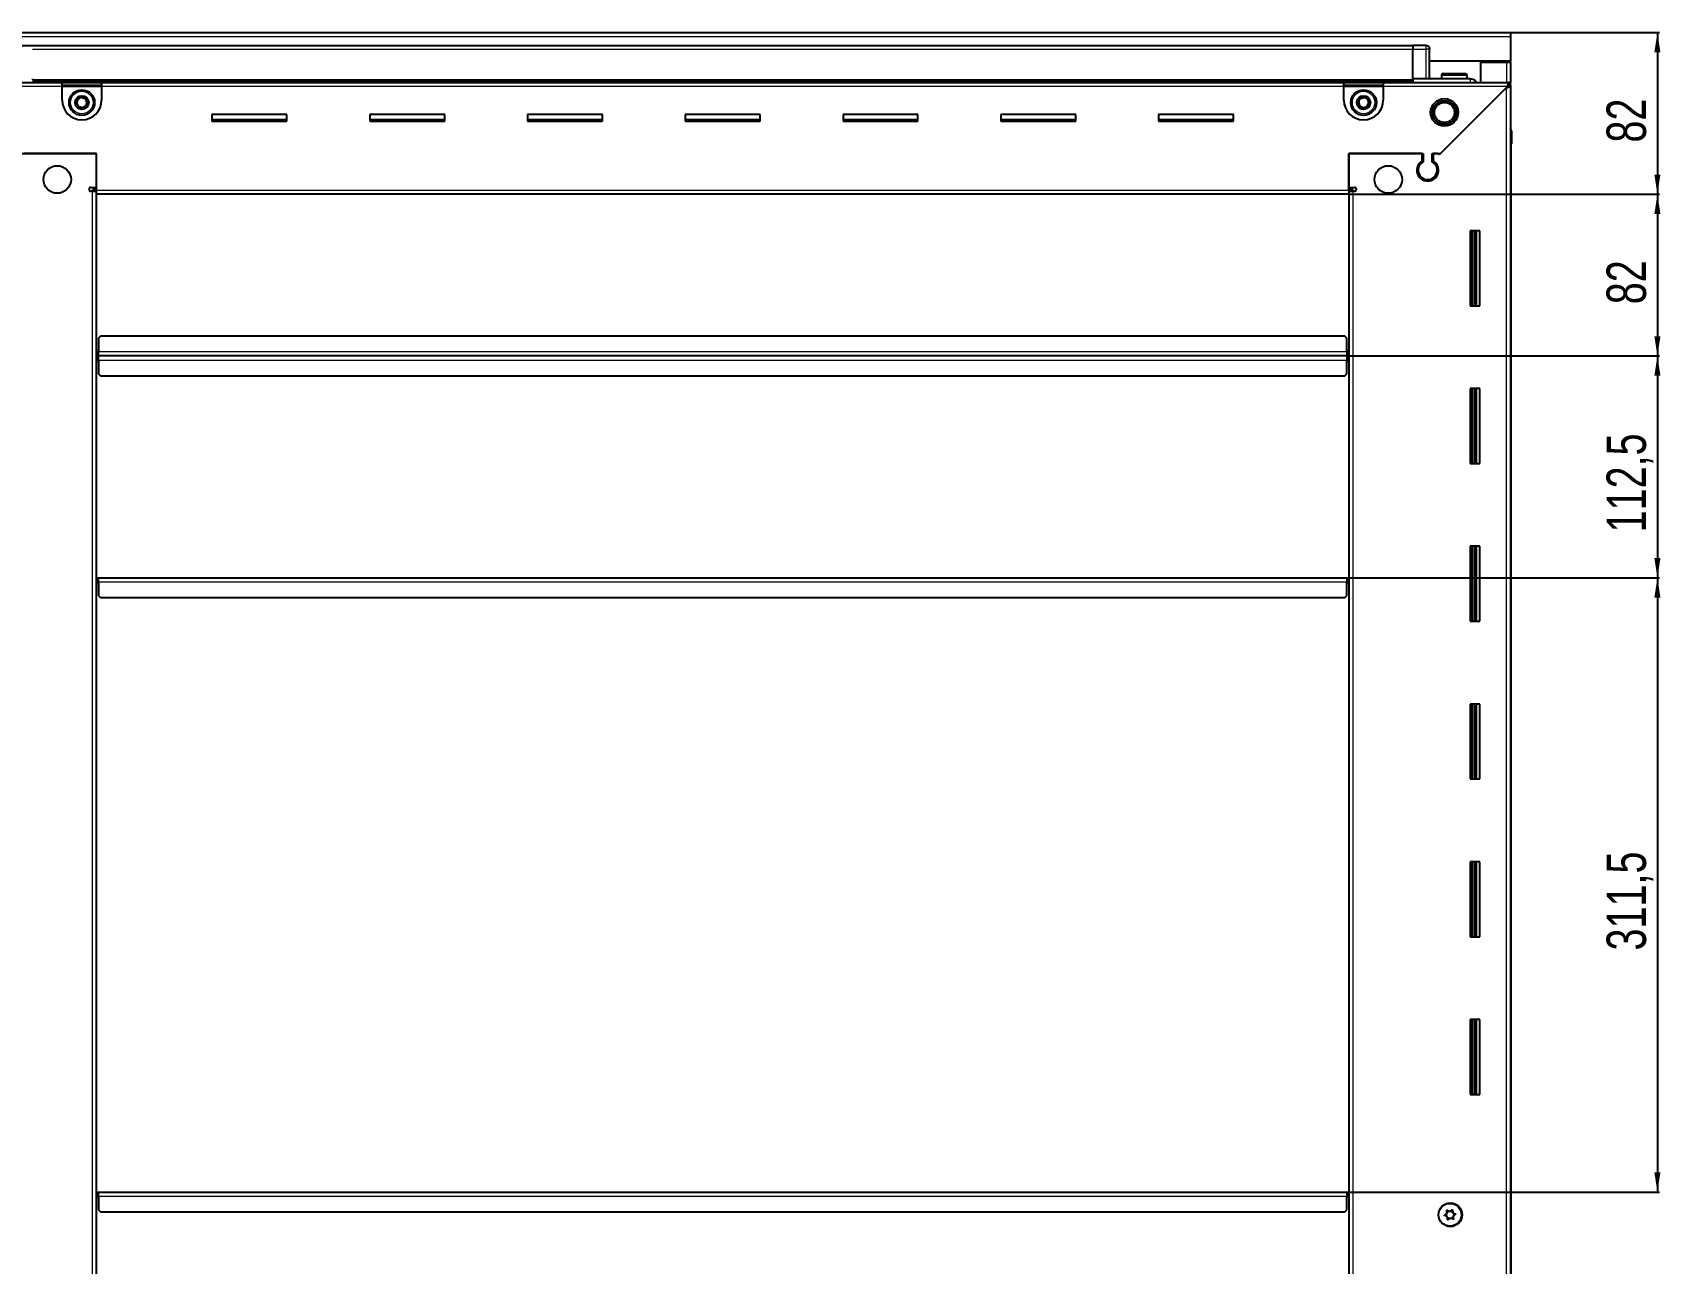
# Model space of a CAD drawing. Header units: millimetres. Extents: x 775 to 3162, y 464 to 2248.
# Drawn here: x 2337 to 3162, y 1469 to 2093 of the extents above; entities that cross this region are included whole.
import ezdxf

# ---------------------------------------------------------------- set-up
doc = ezdxf.new("R2010")
doc.units = ezdxf.units.MM
doc.layers.add('FORMAT', color=7, linetype='Continuous')
doc.styles.add('SLDTEXTSTYLE0', font='TXT', dxfattribs={"width": 0.75})
doc.dimstyles.new('SLDDIMSTYLE0', dxfattribs={"dimtxt": 20, "dimasz": 10, "dimexe": 0, "dimexo": 0.0625, "dimgap": 5, "dimtad": 2, "dimdec": 1, "dimrnd": 1e-09, "dimzin": 12, "dimdsep": 46, "dimtxsty": 'SLDTEXTSTYLE0', "dimsah": 1, "dimcen": 0.09, "dimadec": 0, "dimazin": 3, "dimtfac": 1, "dimtofl": 0, "dimtmove": 0, "dimatfit": 3, "dimfxl": 0, "dimfrac": 2, "dimtolj": 1, "dimtzin": 12, "dimarcsym": 0})

# ---------------------------------------------------------------- blocks, each defined once
blk = doc.blocks.new('_D_6')
at = {"layer": 'FORMAT'}
for p, q in [((3086.21, 2093.43), (3161.7, 2093.43)), ((3160.7, 2093.43), (3160.7, 2011.43)), ((3004.21, 2011.43), (3161.7, 2011.43))]:
    blk.add_line(p, q, dxfattribs=at)
for points in [[(3160.7, 2093.43), (3159.17, 2083.43), (3162.24, 2083.43)], [(3160.7, 2011.43), (3162.24, 2021.43), (3159.17, 2021.43)]]:
    blk.add_solid(points, dxfattribs=at)
at = {"layer": 'FORMAT', "insert": (3134.92, 2037.66), "char_height": 20, "attachment_point": 1, "rotation": 90, "style": 'SLDTEXTSTYLE0'}
blk.add_mtext('82', dxfattribs=at)
blk = doc.blocks.new('_D_7')
at = {"layer": 'FORMAT'}
for p, q in [((3004.21, 2011.43), (3161.7, 2011.43)), ((3160.7, 2011.43), (3160.7, 1929.43)), ((3003.21, 1929.43), (3161.7, 1929.43))]:
    blk.add_line(p, q, dxfattribs=at)
for points in [[(3160.7, 2011.43), (3159.17, 2001.43), (3162.24, 2001.43)], [(3160.7, 1929.43), (3162.24, 1939.43), (3159.17, 1939.43)]]:
    blk.add_solid(points, dxfattribs=at)
at = {"layer": 'FORMAT', "insert": (3134.92, 1955.66), "char_height": 20, "attachment_point": 1, "rotation": 90, "style": 'SLDTEXTSTYLE0'}
blk.add_mtext('82', dxfattribs=at)
blk = doc.blocks.new('_D_8')
at = {"layer": 'FORMAT'}
for p, q in [((3003.21, 1929.43), (3161.7, 1929.43)), ((3160.7, 1929.43), (3160.7, 1816.93)), ((3003.21, 1816.93), (3161.7, 1816.93))]:
    blk.add_line(p, q, dxfattribs=at)
for points in [[(3160.7, 1929.43), (3159.17, 1919.43), (3162.24, 1919.43)], [(3160.7, 1816.93), (3162.24, 1826.93), (3159.17, 1826.93)]]:
    blk.add_solid(points, dxfattribs=at)
at = {"layer": 'FORMAT', "insert": (3134.92, 1839.93), "char_height": 20, "attachment_point": 1, "rotation": 90, "style": 'SLDTEXTSTYLE0'}
blk.add_mtext('112,5', dxfattribs=at)
blk = doc.blocks.new('_D_9')
at = {"layer": 'FORMAT'}
for p, q in [((3003.21, 1816.93), (3161.7, 1816.93)), ((3160.7, 1816.93), (3160.7, 1505.43)), ((3003.21, 1505.43), (3161.7, 1505.43))]:
    blk.add_line(p, q, dxfattribs=at)
for points in [[(3160.7, 1816.93), (3159.17, 1806.93), (3162.24, 1806.93)], [(3160.7, 1505.43), (3162.24, 1515.43), (3159.17, 1515.43)]]:
    blk.add_solid(points, dxfattribs=at)
at = {"layer": 'FORMAT', "insert": (3134.92, 1627.93), "char_height": 20, "attachment_point": 1, "rotation": 90, "style": 'SLDTEXTSTYLE0'}
blk.add_mtext('311,5', dxfattribs=at)

msp = doc.modelspace()

# ---------------------------------------------------------------- linework, layer by layer
at = {"color": 7, "linetype": 'Continuous', "lineweight": 25}
for p, q in [((2287.2, 2093.43), (3086.2, 2093.43)), ((3086.2, 2093.43), (3086.2, 2091.33)), ((3086.2, 2091.33), (3086.2, 2078.93)), ((2330.2, 2086.93), (2336.7, 2086.93)), ((2336.7, 2086.93), (2336.7, 2086.93)), ((3036.7, 2086.78), (2336.7, 2086.78)), ((3036.7, 2086.93), (3036.7, 2086.93)), ((3043.2, 2086.93), (3036.7, 2086.93)), ((3043.2, 2086.93), (3036.7, 2086.93)), ((3036.7, 2086.93), (3036.7, 2084.93)), ((3036.7, 2069.93), (3036.7, 2084.93)), ((3045.2, 2084.93), (3045.2, 2084.93)), ((3045.2, 2069.93), (3045.2, 2084.93)), ((3086.2, 2078.93), (3045.2, 2078.93)), ((3052, 2072.63), (3063.4, 2072.63)), ((3071.2, 2078.43), (3084.1, 2078.43)), ((3071.2, 2068.18), (3071.2, 2078.43)), ((3084.1, 2078.43), (3086.2, 2078.43)), ((3084.7, 2078.43), (3084.7, 2078.93)), ((3086.2, 2078.43), (3086.2, 2078.93)), ((3086.2, 2078.43), (3086.2, 2068.18)), ((2288.2, 2068.18), (2351.7, 2068.18)), ((2336.7, 2069.93), (2336.7, 2069.43)), ((2336.7, 2068.78), (3036.7, 2068.78)), ((2351.7, 2066.08), (2351.7, 2068.18)), ((2351.7, 2068.18), (2371.7, 2068.18)), ((2351.7, 2066.68), (2371.7, 2066.68)), ((2351.7, 2059.18), (2351.7, 2066.08)), ((2371.7, 2068.18), (3001.7, 2068.18)), ((2371.7, 2068.18), (2371.7, 2066.08)), ((2371.7, 2066.08), (2371.7, 2059.18)), ((3001.7, 2066.08), (3001.7, 2068.18)), ((3001.7, 2068.18), (3021.7, 2068.18)), ((3001.7, 2066.68), (3021.7, 2066.68)), ((3001.7, 2059.18), (3001.7, 2066.08)), ((3021.7, 2068.18), (3085.2, 2068.18)), ((3021.7, 2068.18), (3021.7, 2066.08)), ((3021.7, 2066.08), (3021.7, 2059.18)), ((3036.7, 2069.93), (3036.7, 2069.43)), ((3065.7, 2069.93), (3036.7, 2069.93)), ((3084.1, 2065.58), (3050, 2031.48)), ((3050.7, 2032.18), (3084.6, 2066.08)), ((3051.2, 2071.83), (3051.2, 2069.93)), ((3064.2, 2069.93), (3064.2, 2071.83)), ((3084.7, 2066.18), (3086.2, 2066.18)), ((3085.2, 2066.68), (3085.2, 2068.18)), ((3085.2, 2068.18), (3086.2, 2068.18)), ((3085.2, 2066.68), (3086.2, 2066.68)), ((3086.2, 2066.68), (3086.2, 2068.18)), ((3086.2, 2066.68), (3086.2, 2066.18)), ((3086.2, 2066.18), (3086.2, 921.68)), ((2465.7, 2051.93), (2427.7, 2051.93)), ((2427.7, 2051.93), (2427.7, 2048.43)), ((2465.7, 2049.18), (2427.7, 2049.18)), ((2427.7, 2048.43), (2465.7, 2048.43)), ((2465.7, 2048.43), (2465.7, 2051.93)), ((2545.7, 2051.93), (2507.7, 2051.93)), ((2507.7, 2051.93), (2507.7, 2048.43)), ((2545.7, 2049.18), (2507.7, 2049.18)), ((2507.7, 2048.43), (2545.7, 2048.43)), ((2545.7, 2048.43), (2545.7, 2051.93)), ((2625.7, 2051.93), (2587.7, 2051.93)), ((2587.7, 2051.93), (2587.7, 2048.43)), ((2625.7, 2049.18), (2587.7, 2049.18)), ((2587.7, 2048.43), (2625.7, 2048.43)), ((2625.7, 2048.43), (2625.7, 2051.93)), ((2705.7, 2051.93), (2667.7, 2051.93)), ((2667.7, 2051.93), (2667.7, 2048.43)), ((2705.7, 2049.18), (2667.7, 2049.18)), ((2667.7, 2048.43), (2705.7, 2048.43)), ((2705.7, 2048.43), (2705.7, 2051.93)), ((2785.7, 2051.93), (2747.7, 2051.93)), ((2747.7, 2051.93), (2747.7, 2048.43)), ((2785.7, 2049.18), (2747.7, 2049.18)), ((2747.7, 2048.43), (2785.7, 2048.43)), ((2785.7, 2048.43), (2785.7, 2051.93)), ((2865.7, 2051.93), (2827.7, 2051.93)), ((2827.7, 2051.93), (2827.7, 2048.43)), ((2865.7, 2049.18), (2827.7, 2049.18)), ((2827.7, 2048.43), (2865.7, 2048.43)), ((2865.7, 2048.43), (2865.7, 2051.93)), ((2945.7, 2051.93), (2907.7, 2051.93)), ((2907.7, 2051.93), (2907.7, 2048.43)), ((2945.7, 2049.18), (2907.7, 2049.18)), ((2907.7, 2048.43), (2945.7, 2048.43)), ((2945.7, 2048.43), (2945.7, 2051.93)), ((3086.2, 2044.76), (3086.2, 2044.76)), ((3086.7, 2043.43), (3086.7, 2036.93)), ((3086.7, 2036.93), (3086.7, 2043.43)), ((2331.5, 2032.18), (2369.2, 2032.18)), ((2369.2, 2032.18), (2332.2, 2032.18)), ((2369.2, 2013.53), (2369.2, 2032.18)), ((2369.2, 2014.93), (2369.2, 2032.18)), ((3004.2, 2032.18), (3041.9, 2032.18)), ((3004.2, 2013.53), (3004.2, 2032.18)), ((3004.2, 2032.18), (3004.2, 2014.93)), ((3041.2, 2032.18), (3004.2, 2032.18)), ((3041.2, 2032.18), (3041.2, 2028.29)), ((3041.9, 2032.18), (3041.9, 2027.9)), ((3046.5, 2032.18), (3050.7, 2032.18)), ((3046.5, 2027.9), (3046.5, 2032.18)), ((3049.3, 2032.18), (3047.2, 2032.18)), ((3047.2, 2028.29), (3047.2, 2032.18)), ((3050, 2031.48), (3049.3, 2032.18)), ((3086.2, 2036.93), (3086.7, 2036.93)), ((3086.55, 950.93), (3086.55, 2036.93)), ((3086.7, 2036.93), (3086.7, 2036.93)), ((3086.7, 2036.93), (3086.7, 2036.93)), ((2366.35, 2014.93), (2369.2, 2014.93)), ((3004.2, 2014.93), (3007.05, 2014.93)), ((3046.2, 2019.32), (3046.2, 2018.56)), ((2367.1, 2012.93), (2366.35, 2012.93)), ((2367.1, 2012.93), (2369.2, 2012.93)), ((2369.2, 2013.93), (2367.2, 2013.93)), ((2367.2, 2013.93), (2367.2, 2012.93)), ((2369.2, 2011.43), (2369.2, 2013.53)), ((3004.2, 2011.43), (2369.2, 2011.43)), ((2369.2, 976.43), (2369.2, 2011.43)), ((3006.2, 2013.93), (3004.2, 2013.93)), ((3004.2, 2013.53), (3004.2, 2011.43)), ((3004.2, 2012.93), (3006.3, 2012.93)), ((3004.2, 2011.43), (3004.2, 976.43)), ((3006.2, 2012.93), (3006.2, 2013.93)), ((3007.05, 2012.93), (3006.3, 2012.93)), ((3065.7, 1992.93), (3065.7, 1954.93)), ((3070.7, 1992.93), (3065.7, 1992.93)), ((3066.73, 1992.93), (3066.73, 1954.93)), ((3066.76, 1992.93), (3066.76, 1954.93)), ((3068.55, 1992.93), (3068.55, 1954.93)), ((3070.7, 1954.93), (3070.7, 1992.93)), ((3065.7, 1954.93), (3070.7, 1954.93)), ((2370.2, 1932.28), (2369.95, 1932.28)), ((2369.95, 1932.28), (2369.95, 1929.43)), ((2371.2, 1939.43), (2370.2, 1938.43)), ((2370.2, 1938.43), (2370.2, 1931.53)), ((3002.2, 1939.43), (2371.2, 1939.43)), ((3003.2, 1938.43), (3002.2, 1939.43)), ((3003.2, 1931.53), (3003.2, 1938.43)), ((3003.45, 1932.28), (3003.2, 1932.28)), ((3003.45, 1929.43), (3003.45, 1932.28)), ((2369.95, 1929.43), (2369.2, 1929.43)), ((2369.95, 1929.43), (2369.95, 1926.58)), ((2369.95, 1926.58), (2370.2, 1926.58)), ((2370.2, 1929.43), (2370.2, 1931.53)), ((2370.2, 1927.33), (2370.2, 1929.43)), ((3003.2, 1929.43), (2370.2, 1929.43)), ((2370.2, 1927.33), (2370.2, 1920.43)), ((3003.2, 1931.53), (3003.2, 1929.43)), ((3003.2, 1929.43), (3003.2, 1927.33)), ((3003.2, 1920.43), (3003.2, 1927.33)), ((3003.2, 1926.58), (3003.45, 1926.58)), ((3003.45, 1926.58), (3003.45, 1929.43)), ((3004.2, 1929.43), (3003.45, 1929.43)), ((2370.2, 1920.43), (2371.2, 1919.43)), ((2371.2, 1919.43), (3002.2, 1919.43)), ((3002.2, 1919.43), (3003.2, 1920.43)), ((3065.7, 1912.93), (3065.7, 1874.93)), ((3070.7, 1912.93), (3065.7, 1912.93)), ((3066.73, 1912.93), (3066.73, 1874.93)), ((3066.76, 1912.93), (3066.76, 1874.93)), ((3068.55, 1912.93), (3068.55, 1874.93)), ((3070.7, 1874.93), (3070.7, 1912.93)), ((3065.7, 1874.93), (3070.7, 1874.93)), ((3065.7, 1832.93), (3065.7, 1794.93)), ((3070.7, 1832.93), (3065.7, 1832.93)), ((3066.73, 1832.93), (3066.73, 1794.93)), ((3066.76, 1832.93), (3066.76, 1794.93)), ((3068.55, 1832.93), (3068.55, 1794.93)), ((3070.7, 1794.93), (3070.7, 1832.93)), ((2369.2, 1816.93), (2369.95, 1816.93)), ((2369.95, 1816.93), (2369.95, 1814.08)), ((2370.2, 1816.93), (3003.2, 1816.93)), ((2370.2, 1814.83), (2370.2, 1816.93)), ((3003.2, 1816.93), (3003.2, 1814.83)), ((3003.45, 1814.08), (3003.45, 1816.93)), ((3003.45, 1816.93), (3004.2, 1816.93)), ((2369.95, 1814.08), (2370.2, 1814.08)), ((2370.2, 1814.83), (2370.2, 1807.93)), ((2370.2, 1807.93), (2371.2, 1806.93)), ((3002.2, 1806.93), (3003.2, 1807.93)), ((3003.2, 1807.93), (3003.2, 1814.83)), ((3003.2, 1814.08), (3003.45, 1814.08)), ((2371.2, 1806.93), (3002.2, 1806.93)), ((3065.7, 1794.93), (3070.7, 1794.93)), ((3065.7, 1752.93), (3065.7, 1714.93)), ((3070.7, 1752.93), (3065.7, 1752.93)), ((3066.73, 1752.93), (3066.73, 1714.93)), ((3066.76, 1752.93), (3066.76, 1714.93)), ((3068.55, 1752.93), (3068.55, 1714.93)), ((3070.7, 1714.93), (3070.7, 1752.93)), ((3065.7, 1714.93), (3070.7, 1714.93)), ((3065.7, 1672.93), (3065.7, 1634.93)), ((3070.7, 1672.93), (3065.7, 1672.93)), ((3066.73, 1672.93), (3066.73, 1634.93)), ((3066.76, 1672.93), (3066.76, 1634.93)), ((3068.55, 1672.93), (3068.55, 1634.93)), ((3070.7, 1634.93), (3070.7, 1672.93)), ((3065.7, 1634.93), (3070.7, 1634.93)), ((3065.7, 1592.93), (3065.7, 1554.93)), ((3070.7, 1592.93), (3065.7, 1592.93)), ((3066.73, 1592.93), (3066.73, 1554.93)), ((3066.76, 1592.93), (3066.76, 1554.93)), ((3068.55, 1592.93), (3068.55, 1554.93)), ((3070.7, 1554.93), (3070.7, 1592.93)), ((3065.7, 1554.93), (3070.7, 1554.93)), ((2369.2, 1505.43), (2369.95, 1505.43)), ((2369.95, 1505.43), (2369.95, 1502.58)), ((2369.95, 1502.58), (2370.2, 1502.58)), ((2370.2, 1505.43), (3003.2, 1505.43)), ((2370.2, 1503.33), (2370.2, 1505.43)), ((2370.2, 1503.33), (2370.2, 1496.43)), ((3003.2, 1505.43), (3003.2, 1503.33)), ((3003.2, 1496.43), (3003.2, 1503.33)), ((3003.2, 1502.58), (3003.45, 1502.58)), ((3003.45, 1502.58), (3003.45, 1505.43)), ((3003.45, 1505.43), (3004.2, 1505.43)), ((2370.2, 1496.43), (2371.2, 1495.43)), ((2371.2, 1495.43), (3002.2, 1495.43)), ((3002.2, 1495.43), (3003.2, 1496.43))]:
    msp.add_line(p, q, dxfattribs=at)
at = {"color": 8, "linetype": 'Continuous', "lineweight": 18}
for p, q in [((3086.2, 2091.33), (2287.2, 2091.33)), ((3036.7, 2084.78), (2336.7, 2084.78)), ((3036.7, 2084.93), (3043.2, 2084.93)), ((3043.2, 2086.93), (3043.2, 2084.93)), ((3043.2, 2084.93), (3043.2, 2069.93)), ((3045.2, 2084.93), (3043.2, 2084.93)), ((3084.1, 2078.93), (3084.1, 2078.43)), ((3084.1, 2078.43), (3084.1, 2068.18)), ((2351.7, 2066.08), (2288.8, 2066.08)), ((3036.7, 2069.43), (2336.7, 2069.43)), ((3036.7, 2068.2), (2336.7, 2068.2)), ((2351.7, 2066.08), (2371.7, 2066.08)), ((3001.7, 2066.08), (2371.7, 2066.08)), ((3001.7, 2066.08), (3021.7, 2066.08)), ((3084.6, 2066.08), (3021.7, 2066.08)), ((3051.2, 2071.83), (3064.2, 2071.83)), ((3084.1, 922.28), (3084.1, 2065.58)), ((3086.2, 2043.43), (3086.7, 2043.43)), ((2367.1, 974.93), (2367.1, 2012.93)), ((2369.2, 2013.53), (3004.2, 2013.53)), ((3006.3, 2012.93), (3006.3, 974.93)), ((3067.97, 1954.93), (3067.97, 1992.93)), ((3069.2, 1954.93), (3069.2, 1992.93)), ((3003.2, 1931.53), (2370.2, 1931.53)), ((2370.2, 1927.33), (3003.2, 1927.33)), ((3067.97, 1874.93), (3067.97, 1912.93)), ((3069.2, 1874.93), (3069.2, 1912.93)), ((3067.97, 1794.93), (3067.97, 1832.93)), ((3069.2, 1794.93), (3069.2, 1832.93)), ((2370.2, 1814.83), (3003.2, 1814.83)), ((3067.97, 1714.93), (3067.97, 1752.93)), ((3069.2, 1714.93), (3069.2, 1752.93)), ((3067.97, 1634.93), (3067.97, 1672.93)), ((3069.2, 1634.93), (3069.2, 1672.93)), ((3067.97, 1554.93), (3067.97, 1592.93)), ((3069.2, 1554.93), (3069.2, 1592.93)), ((2370.2, 1503.33), (3003.2, 1503.33))]:
    msp.add_line(p, q, dxfattribs=at)
at = {"color": 7, "linetype": 'Continuous', "lineweight": 25, "flags": 128}
msp.add_lwpolyline([(3045.06, 2085.69), (3045.16, 2085.32), (3045.2, 2084.93)], dxfattribs=at)
at = {"color": 7, "linetype": 'Continuous', "lineweight": 25}
for centre, radius in [((2361.7, 2057.93), 6.5), ((3011.7, 2057.93), 6.5), ((2361.7, 2057.93), 3.46), ((3011.7, 2057.93), 3.46), ((3052.7, 2052.93), 7), ((3052.7, 2052.93), 6.03), ((3052.7, 2052.93), 5.1), ((2349.2, 2018.93), 7), ((3024.2, 2018.93), 7), ((3055.7, 1493.93), 6), ((3055.55, 1493.93), 5.79), ((3055.55, 1493.93), 1.85)]:
    msp.add_circle(centre, radius, dxfattribs=at)
at = {"color": 8, "linetype": 'Continuous', "lineweight": 18}
for centre in [(2361.7, 2057.93), (3011.7, 2057.93)]:
    msp.add_circle(centre, 5.7, dxfattribs=at)
at = {"color": 7, "linetype": 'Continuous', "lineweight": 25}
for centre, radius, start, end in [((3043.2, 2084.93), 2, 0, 90), ((3052, 2071.83), 0.8, 90, 180), ((3063.4, 2071.83), 0.8, 0, 90), ((3045.4, 2070.13), 0.2, 180, 270), ((2361.7, 2059.18), 10, 180, 270), ((2361.7, 2057.93), 2.5, 134.01559, 194.01559), ((2361.7, 2057.93), 2.5, 194.01559, 254.01559), ((2361.7, 2057.93), 2.5, 74.01559, 134.01559), ((2361.7, 2057.93), 2.5, 254.01559, 314.01559), ((2361.7, 2059.18), 10, 270, 0), ((2361.7, 2057.93), 2.5, 14.01559, 74.01559), ((2361.7, 2057.93), 2.5, 314.01559, 14.01559), ((3011.7, 2059.18), 10, 180, 270), ((3011.7, 2057.93), 2.5, 160.11158, 220.11158), ((3011.7, 2057.93), 2.5, 100.11158, 160.11158), ((3011.7, 2057.93), 2.5, 220.11158, 280.11158), ((3011.7, 2057.93), 2.5, 40.11158, 100.11158), ((3011.7, 2059.18), 10, 270, 0), ((3011.7, 2057.93), 2.5, 280.11158, 340.11158), ((3011.7, 2057.93), 2.5, 340.11158, 40.11158), ((3084.7, 2043.43), 2, 33.78451, 41.40962), ((3084.7, 2043.43), 2, 0, 41.39416), ((3084.7, 2043.43), 2, 0, 19.56674), ((3044.2, 2023.68), 5.5, 123.05573, 56.94427), ((3044.2, 2023.68), 4.8, 118.63099, 61.36901), ((2366.35, 2013.93), 1, 90, 270), ((3007.05, 2013.93), 1, 270, 90)]:
    msp.add_arc(centre, radius, start, end, dxfattribs=at)
for points, knots in [([(3036.7, 2069.93), (3036.7, 2069.9), (3036.7, 2069.82), (3036.7, 2069.2), (3036.7, 2068.64), (3036.7, 2068.27), (3036.7, 2068.26)], [0, 0, 0, 0, 0.330266, 0.660532, 0.990799, 1, 1, 1, 1]), ([(3068.92, 2068.18), (3068.8, 2068.38), (3068.41, 2069.03), (3067.26, 2069.74), (3066.22, 2069.87), (3065.7, 2069.93)], [0, 0, 0, 0, 0.18225, 0.591125, 1, 1, 1, 1]), ([(3084.1, 2065.58), (3084.36, 2065.63), (3084.85, 2065.72), (3085.49, 2065.85), (3085.96, 2065.98), (3086.18, 2066.09), (3086.2, 2066.16), (3086.2, 2066.18)], [0, 0, 0, 0, 0.230255, 0.448522, 0.666786, 0.88505, 1, 1, 1, 1]), ([(3085.2, 2068.18), (3085.16, 2068.16), (3085.07, 2068.11), (3084.93, 2067.71), (3084.8, 2067.15), (3084.69, 2066.57), (3084.63, 2066.21), (3084.6, 2066.08)], [0, 0, 0, 0, 0.2302553, 0.4485219, 0.6667858, 0.8850496, 1, 1, 1, 1]), ([(2358.93, 2058.73), (2359.3, 2059.09), (2359.99, 2059.76), (2360.68, 2060.42), (2361, 2060.73)], [0, 0, 0, 0, 0.534686, 1, 1, 1, 1]), ([(2359.63, 2055.93), (2359.54, 2056.26), (2359.34, 2057.06), (2359.1, 2058.03), (2358.96, 2058.61), (2358.93, 2058.73)], [0, 0, 0, 0, 0.362901, 0.866875, 1, 1, 1, 1]), ([(2362.4, 2055.13), (2361.91, 2055.28), (2360.98, 2055.54), (2360.06, 2055.81), (2359.63, 2055.93)], [0, 0, 0, 0, 0.534686, 1, 1, 1, 1]), ([(2361, 2060.73), (2361.5, 2060.59), (2362.43, 2060.33), (2363.35, 2060.06), (2363.78, 2059.94)], [0, 0, 0, 0, 0.534686, 1, 1, 1, 1]), ([(2364.48, 2057.14), (2364.11, 2056.78), (2363.41, 2056.11), (2362.72, 2055.44), (2362.4, 2055.13)], [0, 0, 0, 0, 0.534686, 1, 1, 1, 1]), ([(2363.78, 2059.94), (2363.81, 2059.82), (2363.95, 2059.24), (2364.2, 2058.27), (2364.4, 2057.47), (2364.48, 2057.14)], [0, 0, 0, 0, 0.1331247, 0.6370994, 1, 1, 1, 1]), ([(3008.86, 2057.43), (3008.9, 2057.54), (3009.11, 2058.11), (3009.45, 2059.04), (3009.73, 2059.82), (3009.84, 2060.14)], [0, 0, 0, 0, 0.133125, 0.637099, 1, 1, 1, 1]), ([(3010.72, 2055.22), (3010.39, 2055.61), (3009.77, 2056.35), (3009.15, 2057.09), (3008.86, 2057.43)], [0, 0, 0, 0, 0.534686, 1, 1, 1, 1]), ([(3009.84, 2060.14), (3010.35, 2060.23), (3011.3, 2060.4), (3012.25, 2060.57), (3012.69, 2060.65)], [0, 0, 0, 0, 0.5346859, 1, 1, 1, 1]), ([(3013.56, 2055.73), (3013.06, 2055.64), (3012.11, 2055.47), (3011.16, 2055.3), (3010.72, 2055.22)], [0, 0, 0, 0, 0.534686, 1, 1, 1, 1]), ([(3012.69, 2060.65), (3013.02, 2060.25), (3013.64, 2059.52), (3014.26, 2058.78), (3014.55, 2058.44)], [0, 0, 0, 0, 0.5346859, 1, 1, 1, 1]), ([(3014.55, 2058.44), (3014.43, 2058.12), (3014.15, 2057.34), (3013.81, 2056.41), (3013.61, 2055.84), (3013.56, 2055.73)], [0, 0, 0, 0, 0.362901, 0.866875, 1, 1, 1, 1]), ([(3053.92, 1496.21), (3053.91, 1496.2), (3053.89, 1496.18), (3053.87, 1496.12), (3053.87, 1495.98), (3053.92, 1495.59), (3054, 1495.06), (3053.76, 1494.47), (3053.37, 1494.14), (3053.04, 1493.93), (3052.84, 1493.79), (3052.78, 1493.72), (3052.77, 1493.68), (3052.77, 1493.64), (3052.78, 1493.61), (3052.83, 1493.56), (3053.06, 1493.44), (3053.51, 1493.28), (3054.11, 1492.9), (3054.29, 1492.21), (3054.29, 1491.73), (3054.34, 1491.47), (3054.37, 1491.41), (3054.39, 1491.38), (3054.42, 1491.37), (3054.46, 1491.37), (3054.5, 1491.39), (3054.58, 1491.42), (3054.76, 1491.55), (3055.06, 1491.79), (3055.5, 1492.07), (3056.13, 1492.1), (3056.61, 1491.86), (3056.96, 1491.69), (3057.11, 1491.64), (3057.16, 1491.65), (3057.19, 1491.66), (3057.22, 1491.69), (3057.23, 1491.75), (3057.24, 1491.89), (3057.18, 1492.27), (3057.11, 1492.81), (3057.34, 1493.4), (3057.74, 1493.72), (3058.07, 1493.94), (3058.26, 1494.08), (3058.32, 1494.15), (3058.34, 1494.19), (3058.34, 1494.23), (3058.33, 1494.25), (3058.28, 1494.31), (3058.04, 1494.43), (3057.59, 1494.59), (3056.99, 1494.97), (3056.82, 1495.66), (3056.82, 1496.14), (3056.77, 1496.4), (3056.74, 1496.46), (3056.71, 1496.48), (3056.68, 1496.5), (3056.65, 1496.49), (3056.61, 1496.48), (3056.53, 1496.44), (3056.35, 1496.31), (3056.05, 1496.08), (3055.61, 1495.8), (3054.98, 1495.76), (3054.5, 1496.01), (3054.14, 1496.18), (3054, 1496.22), (3053.94, 1496.22), (3053.93, 1496.21), (3053.92, 1496.21)], [0, 0, 0, 0, 0.002009, 0.00442, 0.009365, 0.025528, 0.067705, 0.095786, 0.124646, 0.150342, 0.160519, 0.163394, 0.165697, 0.167245, 0.168874, 0.17077, 0.178606, 0.211994, 0.249994, 0.287995, 0.321383, 0.329219, 0.331115, 0.332744, 0.334292, 0.336217, 0.338535, 0.341318, 0.349662, 0.375358, 0.404217, 0.432298, 0.474475, 0.490639, 0.496669, 0.49844, 0.5, 0.502009, 0.50442, 0.509365, 0.525528, 0.567705, 0.595786, 0.624646, 0.650342, 0.660519, 0.663394, 0.665697, 0.667245, 0.668874, 0.67077, 0.678606, 0.711994, 0.749994, 0.787995, 0.821383, 0.829219, 0.831115, 0.832744, 0.834292, 0.836217, 0.838535, 0.841318, 0.849662, 0.875358, 0.904217, 0.932298, 0.974475, 0.990639, 0.996669, 0.99844, 1, 1, 1, 1])]:
    msp.add_open_spline(points, degree=3, knots=knots, dxfattribs=at)
at = {"color": 8, "linetype": 'Continuous', "lineweight": 18}
msp.add_open_spline([(3065.7, 2069.93), (3065.7, 2069.89), (3065.7, 2069.81), (3065.7, 2069.38), (3065.7, 2068.92), (3065.7, 2068.51), (3065.7, 2068.24), (3065.7, 2068.18)], degree=3, knots=[0, 0, 0, 0, 0.3597529, 0.5534142, 0.7511852, 0.9489563, 1, 1, 1, 1], dxfattribs=at)
at = {"color": 7, "linetype": 'Continuous', "lineweight": 25}
for points in [[(3084.1, 2065.58), (3084.18, 2065.63), (3084.34, 2065.73), (3084.54, 2065.88), (3084.68, 2066.03), (3084.69, 2066.13), (3084.7, 2066.18)], [(3085.2, 2066.68), (3085.15, 2066.67), (3085.05, 2066.66), (3084.9, 2066.52), (3084.75, 2066.32), (3084.65, 2066.16), (3084.6, 2066.08)]]:
    msp.add_open_spline(points, degree=3, dxfattribs=at)

# ---------------------------------------------------------------- dimensions: what is measured, and where the dimension line sits
at = {"layer": 'FORMAT'}
for base, p1, p2, picture, middle in [((3160.7, 2011.43), (3086.2, 2093.43), (3004.2, 2011.43), '_D_6', (3160.7, 2052.43)), ((3160.7, 1929.43), (3004.2, 2011.43), (3003.2, 1929.43), '_D_7', (3160.7, 1970.43)), ((3160.7, 1816.93), (3003.2, 1929.43), (3003.2, 1816.93), '_D_8', (3160.7, 1873.18)), ((3160.7, 1505.43), (3003.2, 1816.93), (3003.2, 1505.43), '_D_9', (3160.7, 1661.18))]:
    dim = msp.add_linear_dim(base=base, p1=p1, p2=p2, angle=90, dimstyle='SLDDIMSTYLE0', dxfattribs=at)
    dim.commit()
    dim.dimension.update_dxf_attribs({"geometry": picture, "text_midpoint": middle, "dimtype": 160})

doc.saveas('drawing.dxf')
